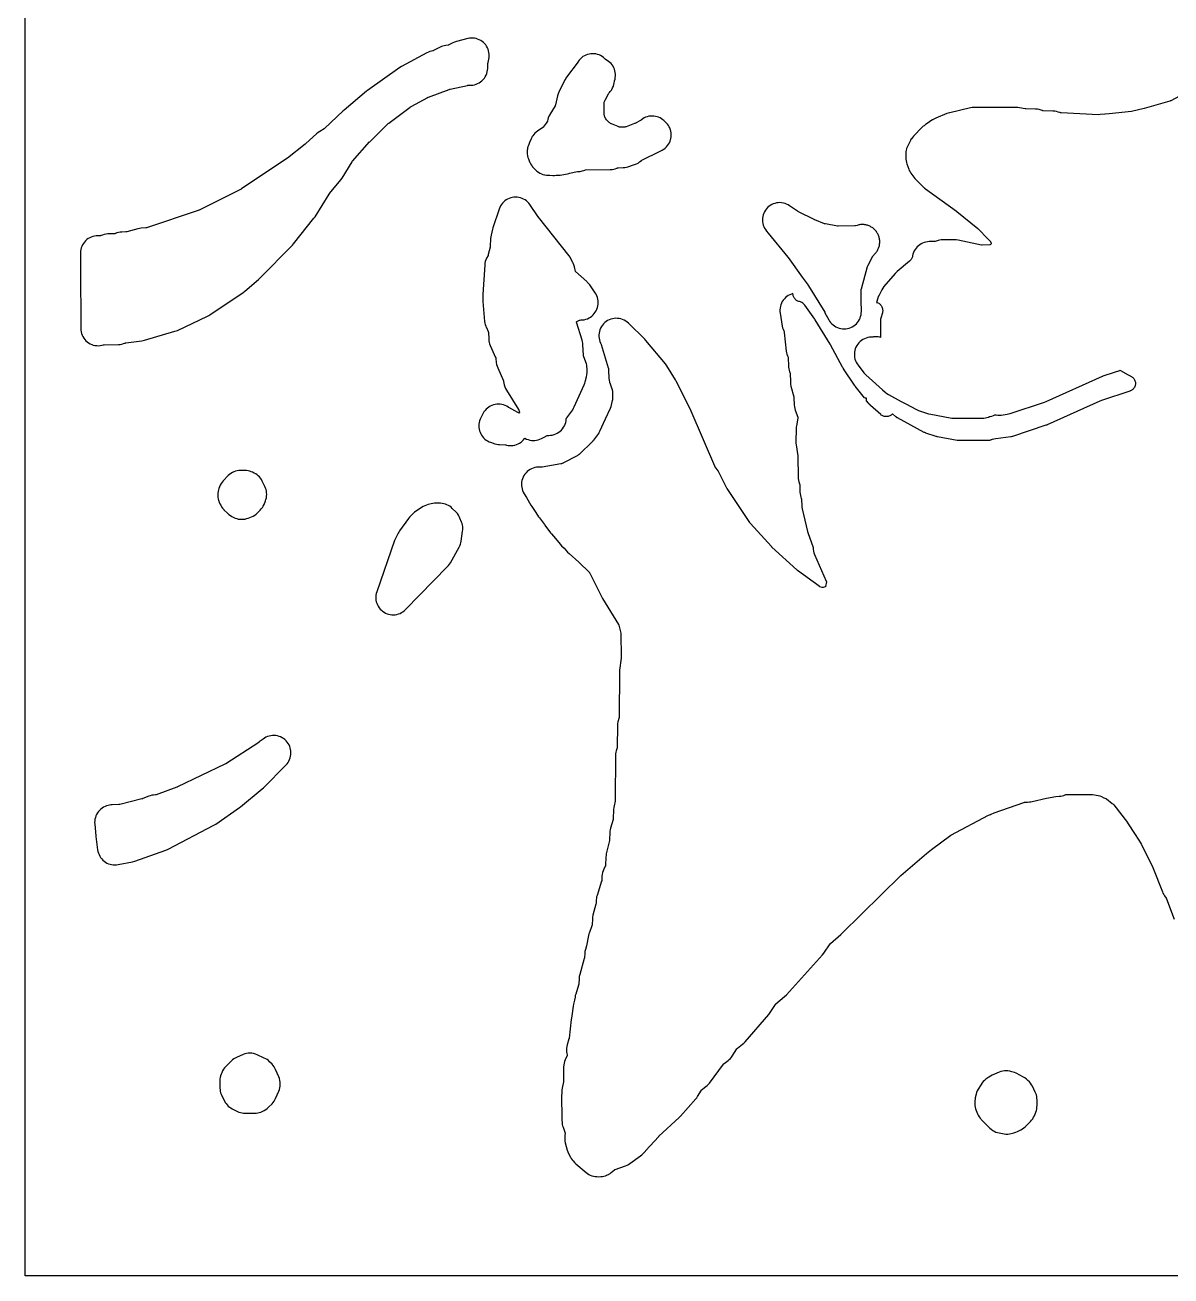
# Model space of a CAD drawing. Header units: millimetres. Extents: x 0 to 300, y 0 to 300.
# Drawn here: x 0 to 165.2, y 0 to 180.3 of the extents above; entities that cross this region are included whole.
import ezdxf

# ---------------------------------------------------------------- set-up
doc = ezdxf.new("R2010")
doc.units = ezdxf.units.MM
doc.layers.add('CUT', color=7, linetype='CONTINUOUS')

msp = doc.modelspace()

# ---------------------------------------------------------------- linework, layer by layer
at = {"layer": 'CUT'}
for points in [[(299.9386, 0), (0.0614, 0), (0.0029, 0.0029), (0, 0.0614), (0, 299.9386), (0.0029, 299.9971), (0.0614, 300), (299.9386, 300), (299.9971, 299.9971), (300, 299.9386), (300, 0.0614), (299.9971, 0.0029)], [(8.9232, 149.3321), (8.7415, 149.168), (8.5768, 148.9868), (8.4306, 148.7905), (8.3043, 148.5808), (8.1991, 148.3597), (8.1161, 148.1294), (8.056, 147.8921), (8.0193, 147.65), (8.0066, 147.4055), (8, 145.3768), (8, 145.3607), (8.0284, 136.5391), (8.0415, 136.2913), (8.0791, 136.0461), (8.1408, 135.8058), (8.2261, 135.5729), (8.334, 135.3495), (8.4635, 135.1379), (8.6133, 134.9402), (8.782, 134.7583), (8.9679, 134.594), (9.1692, 134.4489), (9.3838, 134.3245), (9.6097, 134.222), (9.8447, 134.1424), (10.0864, 134.0865), (10.3324, 134.0548), (10.5804, 134.0477), (10.8279, 134.0651), (11.0724, 134.107), (11.2798, 134.1642), (11.28, 134.1634), (11.3282, 134.1779), (11.3679, 134.1867), (11.4083, 134.1915), (11.4271, 134.1923), (13.4901, 134.227), (13.731, 134.2427), (13.9693, 134.2816), (14.2027, 134.3433), (14.4291, 134.4272), (14.4412, 134.4323), (14.4571, 134.4387), (14.4926, 134.4501), (14.5291, 134.4583), (14.5455, 134.4608), (16.8611, 134.7592), (17.055, 134.792), (17.2458, 134.8399), (21.618, 136.1237), (21.8006, 136.185), (21.9779, 136.2602), (26.3296, 138.3075), (26.4961, 138.3935), (26.6557, 138.4919), (31.4642, 141.7094), (31.7104, 141.8972), (33.6694, 143.5935), (33.8121, 143.7272), (38.5469, 148.5239), (38.7243, 148.724), (41.6499, 152.4025), (41.8151, 152.6366), (43.83, 155.8704), (43.8727, 155.9342), (43.9194, 155.9952), (45.5137, 157.9422), (45.7041, 158.2085), (47.155, 160.5482), (47.1579, 160.5527), (47.2062, 160.6181), (47.2181, 160.6323), (49.6782, 163.4158), (49.7057, 163.446), (49.7343, 163.4751), (52.2988, 166.0044), (52.3602, 166.0608), (52.4253, 166.1128), (55.5156, 168.4068), (55.5792, 168.4509), (55.6455, 168.4907), (58.0531, 169.8334), (58.0575, 169.8358), (58.1274, 169.868), (58.1437, 169.8744), (61.1594, 170.9724), (61.2356, 170.9973), (61.3133, 171.017), (63.8117, 171.5614), (63.8288, 171.5647), (63.9035, 171.5738), (63.9209, 171.5747), (64.2868, 171.5855), (64.5359, 171.6053), (64.7819, 171.6498), (65.0221, 171.7188), (65.2543, 171.8113), (65.4761, 171.9266), (65.6852, 172.0634), (65.8796, 172.2205), (66.0574, 172.3962), (66.2168, 172.5887), (66.3561, 172.7962), (66.474, 173.0166), (66.5694, 173.2477), (66.6411, 173.4871), (66.6886, 173.7325), (66.7114, 173.9814), (66.7422, 174.729), (66.7426, 174.7345), (66.7531, 174.8184), (66.7567, 174.8372), (66.8653, 175.3312), (66.9058, 175.5693), (66.923, 175.8102), (66.9169, 176.0516), (66.8876, 176.2914), (66.8353, 176.5272), (66.7604, 176.7568), (66.6638, 176.9781), (66.5462, 177.1891), (66.4088, 177.3878), (66.2529, 177.5722), (66.08, 177.7408), (65.8915, 177.8919), (65.6894, 178.0241), (65.4754, 178.1361), (65.2517, 178.2271), (65.0202, 178.2959), (64.7831, 178.3422), (64.5427, 178.3653), (64.3012, 178.3651), (64.0608, 178.3417), (63.8238, 178.2951), (62.2111, 177.8965), (61.925, 177.8073), (61.6517, 177.6845), (61.0894, 177.3902), (61.0844, 177.3877), (61.0388, 177.3686), (61.01, 177.3622), (60.9854, 177.3584), (60.6584, 177.316), (60.4433, 177.2785), (60.2324, 177.2224), (60.0271, 177.1482), (59.8291, 177.0562), (58.8838, 176.5663), (58.8789, 176.5639), (58.8309, 176.5438), (58.8051, 176.5358), (58.7817, 176.53), (58.5854, 176.487), (58.3638, 176.4277), (58.1486, 176.3483), (57.9415, 176.2495), (54.2908, 174.2974), (54.0222, 174.1311), (49.3792, 170.8338), (49.2173, 170.7086), (45.9895, 167.9933), (45.8744, 167.8902), (43.1911, 165.3338), (43.1873, 165.3303), (43.1491, 165.2993), (43.128, 165.285), (43.1083, 165.2733), (42.4895, 164.9249), (42.2435, 164.7667), (42.0176, 164.5809), (40.4853, 163.1623), (40.4484, 163.1295), (40.4101, 163.0982), (37.8385, 161.0856), (37.8028, 161.0588), (37.7662, 161.0333), (31.206, 156.6479), (31.1427, 156.6084), (31.0772, 156.573), (25.1247, 153.5929), (25.0476, 153.5577), (24.9683, 153.528), (17.4997, 151.0371), (17.4946, 151.0355), (17.4448, 151.0233), (17.4185, 151.0194), (17.3948, 151.0173), (16.7624, 150.9774), (16.5177, 150.9498), (16.277, 150.8983), (14.6717, 150.4712), (14.6518, 150.4664), (14.5643, 150.4531), (14.5438, 150.4517), (13.9528, 150.427), (13.717, 150.4059), (13.4842, 150.3625), (13.2566, 150.2974), (13.0361, 150.211), (13.027, 150.2069), (13.0104, 150.2), (12.9739, 150.1876), (12.9356, 150.1825), (12.9177, 150.1814), (11.9414, 150.1445), (11.678, 150.1205), (11.4185, 150.0689), (11.166, 149.9901), (10.9662, 149.9159), (10.9505, 149.9105), (10.9158, 149.901), (10.8804, 149.8979), (10.8636, 149.8975), (10.5062, 149.8975), (10.2617, 149.8854), (10.0196, 149.8496), (9.782, 149.7902), (9.5515, 149.7078), (9.3301, 149.6034), (9.12, 149.4777)], [(73.0455, 159.9885), (73.0462, 159.9873), (73.0504, 159.9815), (73.1397, 159.8572), (73.1594, 159.8348), (73.1918, 159.7913), (73.3558, 159.6104), (73.5747, 159.3915), (73.5867, 159.3791), (73.5924, 159.3738), (73.6242, 159.3419), (73.6999, 159.2734), (73.7667, 159.2109), (73.7798, 159.2009), (73.8058, 159.1773), (74.0026, 159.0313), (74.2128, 158.9053), (74.4343, 158.8004), (74.665, 158.7177), (74.9027, 158.6581), (74.9085, 158.6572), (74.9282, 158.6522), (75.1707, 158.6162), (75.4156, 158.604), (75.6442, 158.6039), (76.0769, 158.58), (76.3207, 158.5785), (76.5635, 158.6007), (76.5829, 158.6034), (76.7116, 158.6033), (76.7772, 158.6025), (76.7948, 158.6033), (76.8334, 158.6033), (77.018, 158.6129), (77.0514, 158.6143), (77.0544, 158.6147), (77.0947, 158.6168), (77.1199, 158.6208), (77.1377, 158.6217), (77.3946, 158.6619), (78.2126, 158.834), (78.4191, 158.8728), (78.4804, 158.8903), (79.6359, 159.1333), (79.7754, 159.1392), (80.0504, 159.166), (80.3208, 159.223), (80.5833, 159.3094), (80.7092, 159.3588), (80.711, 159.3595), (80.7796, 159.3739), (80.7975, 159.3772), (80.7996, 159.3774), (80.8034, 159.3776), (84.3427, 159.4256), (84.5981, 159.4421), (84.6567, 159.452), (84.8669, 159.484), (85.0882, 159.5386), (85.3037, 159.6132), (85.3676, 159.6387), (85.387, 159.6458), (85.4301, 159.6577), (85.4742, 159.6647), (85.4948, 159.6662), (86.2539, 159.702), (86.4817, 159.7232), (86.7067, 159.7652), (86.9268, 159.8275), (87.8764, 160.144), (88.1294, 160.244), (88.37, 160.3708), (88.5955, 160.523), (88.8326, 160.7026), (88.8471, 160.7131), (88.9126, 160.7535), (88.9284, 160.7618), (91.5862, 162.0746), (91.6506, 162.1064), (91.673, 162.1175), (91.8438, 162.2103), (92.0068, 162.316), (92.0968, 162.3795), (92.2894, 162.53), (92.4664, 162.6985), (92.6261, 162.8836), (92.767, 163.0833), (92.8876, 163.2958), (92.987, 163.5191), (93.064, 163.7511), (93.085, 163.8432), (93.0886, 163.8557), (93.0919, 163.874), (93.1181, 163.9894), (93.129, 164.0758), (93.134, 164.1032), (93.1369, 164.1385), (93.1486, 164.2319), (93.1508, 164.3099), (93.1543, 164.3539), (93.1533, 164.404), (93.1553, 164.4762), (93.1506, 164.5434), (93.1494, 164.6055), (93.1418, 164.6678), (93.1381, 164.72), (93.1289, 164.7741), (93.1191, 164.8553), (93.103, 164.9271), (93.0972, 164.961), (93.0866, 165.0001), (93.0639, 165.1007), (93.0377, 165.1794), (93.033, 165.1968), (93.0244, 165.2192), (92.9844, 165.3394), (92.9472, 165.422), (92.946, 165.4252), (92.9438, 165.4297), (92.8812, 165.5689), (92.7555, 165.7868), (92.6085, 165.991), (92.4418, 166.1794), (92.4052, 166.2167), (92.1816, 166.4191), (92.1423, 166.4505), (92.1155, 166.4747), (91.9633, 166.5962), (91.7689, 166.7368), (91.5618, 166.8581), (91.3442, 166.959), (91.1178, 167.0386), (90.8848, 167.0961), (90.6475, 167.131), (90.4078, 167.143), (90.1681, 167.1319), (89.9306, 167.098), (89.6974, 167.0414), (89.4708, 166.9627), (89.2527, 166.8627), (89.0452, 166.7422), (88.8502, 166.6023), (88.8042, 166.5659), (88.7121, 166.5008), (88.6959, 166.4905), (88.644, 166.4593), (88.0906, 166.1439), (88.0441, 166.1186), (88.0292, 166.111), (87.9332, 166.0666), (87.9177, 166.0602), (87.8684, 166.041), (86.643, 165.5956), (86.5858, 165.5763), (86.5675, 165.5707), (86.4561, 165.542), (86.348, 165.525), (86.2331, 165.5182), (86.214, 165.518), (86.1537, 165.5188), (85.949, 165.5265), (85.878, 165.5312), (85.8555, 165.5334), (85.7214, 165.5538), (85.5905, 165.5894), (85.5691, 165.5966), (85.5023, 165.621), (84.571, 165.9923), (84.5155, 166.016), (84.4981, 166.0239), (84.3959, 166.0766), (84.3038, 166.136), (84.2136, 166.2073), (84.1992, 166.2199), (84.1547, 166.2606), (83.964, 166.4439), (83.9152, 166.4935), (83.9002, 166.5096), (83.8153, 166.6117), (83.7423, 166.7225), (83.7313, 166.7415), (83.698, 166.8027), (83.6253, 166.9454), (83.5995, 166.9992), (83.5917, 167.0165), (83.55, 167.1224), (83.5201, 167.2265), (83.5002, 167.333), (83.4901, 167.4463), (83.4893, 167.4652), (83.4883, 167.5249), (83.4976, 168.9221), (83.4997, 168.986), (83.5009, 169.0062), (83.5141, 169.1274), (83.5384, 169.2408), (83.5742, 169.3511), (83.6235, 169.4626), (83.6326, 169.4806), (83.6628, 169.537), (84.1323, 170.3604), (84.1637, 170.4125), (84.1741, 170.4287), (84.241, 170.5234), (84.3521, 170.6519), (84.3567, 170.6572), (84.3564, 170.6574), (84.3952, 170.7068), (84.4442, 170.7638), (84.4772, 170.8113), (84.4982, 170.8381), (84.5273, 170.8834), (84.5907, 170.9745), (84.6205, 171.0285), (84.6261, 171.0372), (84.637, 171.0584), (84.7148, 171.1991), (84.8152, 171.4353), (84.8909, 171.6805), (84.9411, 171.9322), (84.9582, 172.1137), (84.9637, 172.1526), (84.9867, 172.2195), (85.0539, 172.4503), (85.0985, 172.6865), (85.1203, 172.9259), (85.119, 173.1663), (85.0947, 173.4054), (85.0475, 173.6411), (84.9778, 173.8712), (84.8864, 174.0935), (84.774, 174.306), (84.6418, 174.5067), (84.4909, 174.6938), (84.3227, 174.8656), (84.1388, 175.0204), (83.9409, 175.1568), (83.9399, 175.1575), (83.9392, 175.1579), (83.9369, 175.1593), (83.7028, 175.3046), (83.6829, 175.3179), (83.6055, 175.3799), (83.5919, 175.3931), (83.5614, 175.4224), (83.3786, 175.5821), (83.1812, 175.7233), (82.971, 175.8447), (82.75, 175.9451), (82.5204, 176.0237), (82.2841, 176.0796), (82.0436, 176.1123), (81.8011, 176.1216), (81.5588, 176.1073), (81.319, 176.0695), (81.084, 176.0087), (80.856, 175.9254), (80.6372, 175.8203), (80.4296, 175.6945), (80.2351, 175.5492), (80.0557, 175.3858), (79.893, 175.2056), (79.7485, 175.0106), (79.7211, 174.9697), (78.0841, 172.7586), (77.96, 172.5744), (77.8527, 172.3798), (77.8324, 172.3388), (76.9647, 170.5856), (76.8517, 170.3195), (76.7702, 170.0422), (76.4678, 168.7402), (76.4629, 168.7214), (76.4494, 168.682), (76.4318, 168.6442), (76.4223, 168.6273), (75.6608, 167.3507), (75.6459, 167.3256), (75.5326, 167.1131), (75.4404, 166.8908), (75.3699, 166.6606), (75.3183, 166.4577), (75.3169, 166.4523), (75.3008, 166.4058), (75.3003, 166.4049), (75.2993, 166.4033), (75.1062, 166.1161), (74.7078, 165.5345), (74.6971, 165.5197), (74.6776, 165.4965), (74.6619, 165.4837), (74.6467, 165.4731), (73.8837, 164.9692), (73.6885, 164.8263), (73.508, 164.6651), (73.344, 164.4872), (73.1979, 164.2943), (73.1777, 164.2616), (73.174, 164.2566), (73.1341, 164.1906), (73.0711, 164.0882), (73.0669, 164.0796), (73.0498, 164.0514), (72.9459, 163.8352), (72.722, 163.3061), (72.6081, 163.0413), (72.5225, 162.8117), (72.5164, 162.7887), (72.5134, 162.7805), (72.4935, 162.7024), (72.4597, 162.5748), (72.4573, 162.5604), (72.4513, 162.5368), (72.4257, 162.3656), (72.4204, 162.333), (72.4201, 162.3282), (72.4141, 162.288), (72.4086, 162.1728), (72.4012, 162.0702), (72.3981, 161.9453), (72.4053, 161.6841), (72.4398, 161.425), (72.5011, 161.1709), (72.565, 160.9558), (72.6558, 160.7016), (72.7735, 160.4586), (72.8222, 160.3808), (72.865, 160.288), (72.8736, 160.269), (72.9966, 160.0566)], [(65.9934, 141.4452), (65.9953, 141.0873), (66.0081, 140.9208), (66.0013, 140.8014), (66.007, 140.4386), (66.2641, 137.5319), (66.2939, 137.3097), (66.3434, 137.091), (66.4123, 136.8777), (66.5001, 136.6714), (66.5064, 136.6582), (66.7704, 136.1076), (66.778, 136.0907), (66.7916, 136.0533), (66.7975, 136.0139), (66.7989, 135.9955), (66.8514, 134.9774), (66.874, 134.7472), (66.9178, 134.5201), (66.9823, 134.2981), (67.0672, 134.0829), (67.8457, 132.3475), (67.8536, 132.3286), (67.8671, 132.2865), (67.876, 132.2432), (67.8785, 132.2228), (67.9342, 131.6242), (67.9744, 131.3538), (68.0439, 131.0894), (68.1419, 130.8342), (68.9632, 129.0005), (68.9701, 128.9839), (68.9825, 128.9473), (68.9913, 128.9097), (68.9941, 128.892), (69.0262, 128.655), (69.0765, 128.391), (69.1548, 128.134), (69.2602, 127.8869), (69.3916, 127.6525), (71.1508, 124.8747), (71.1536, 124.87), (71.1775, 124.8242), (71.1877, 124.7994), (71.1955, 124.7767), (71.2952, 124.4583), (71.3104, 124.3999), (71.2919, 124.375), (71.2566, 124.322), (71.1493, 124.3831), (71.0541, 124.4313), (69.7286, 125.1497), (69.7107, 125.1599), (69.6623, 125.1931), (69.4515, 125.3227), (69.2288, 125.4307), (68.9966, 125.5163), (68.757, 125.5784), (68.5125, 125.6166), (68.2654, 125.6304), (68.0181, 125.6197), (67.7731, 125.5846), (67.5328, 125.5255), (67.2995, 125.4429), (67.0755, 125.3376), (66.8631, 125.2107), (66.6642, 125.0634), (66.4808, 124.8971), (66.3148, 124.7136), (66.1678, 124.5145), (66.0411, 124.3019), (65.7055, 123.6692), (65.6028, 123.4507), (65.5217, 123.2233), (65.4629, 122.9892), (65.4269, 122.7505), (65.4141, 122.5094), (65.4246, 122.2682), (65.4584, 122.0292), (65.515, 121.7945), (65.5941, 121.5664), (65.6947, 121.3469), (65.8161, 121.1382), (65.957, 120.9422), (66.1162, 120.7607), (66.2921, 120.5954), (66.4831, 120.4478), (66.6875, 120.3193), (66.9034, 120.2112), (67.1286, 120.1243), (67.7499, 119.9188), (67.9665, 119.8577), (68.1878, 119.8164), (68.4119, 119.7952), (69.2824, 119.7522), (69.301, 119.7508), (69.339, 119.7454), (69.4326, 119.7228), (69.6707, 119.6773), (69.912, 119.6552), (70.1544, 119.6565), (70.3955, 119.6813), (70.6331, 119.7293), (70.8649, 119.8001), (71.0888, 119.893), (71.3026, 120.0072), (71.5044, 120.1415), (71.6922, 120.2947), (71.8643, 120.4654), (72.019, 120.652), (72.0624, 120.7161), (72.0669, 120.7133), (72.289, 120.6014), (72.5211, 120.5122), (72.7609, 120.4464), (73.0061, 120.4048), (73.2542, 120.3878), (73.5028, 120.3955), (73.7494, 120.4279), (73.9915, 120.4846), (74.2268, 120.565), (74.453, 120.6685), (74.4671, 120.6758), (74.8625, 120.8811), (75.2904, 121.1032), (75.3451, 121.1283), (75.4051, 121.1308), (75.5133, 121.13), (75.7665, 121.1409), (76.0173, 121.1775), (76.2631, 121.2392), (76.5015, 121.3256), (76.7298, 121.4356), (76.9458, 121.5682), (77.1473, 121.722), (77.3322, 121.8954), (77.4986, 122.0866), (77.6448, 122.2937), (77.7692, 122.5145), (77.8707, 122.7468), (77.9481, 122.9881), (78.0006, 123.2361), (78.0278, 123.4881), (78.0323, 123.5672), (78.0735, 123.6236), (78.1141, 123.6759), (78.8074, 124.6044), (78.953, 124.8223), (79.075, 125.0543), (79.1538, 125.2255), (80.616, 128.4001), (80.7068, 128.6254), (80.7753, 128.8584), (80.9491, 129.5775), (81.0017, 129.8702), (81.0192, 130.1671), (81.0187, 130.7829), (81.0086, 131.0052), (80.9788, 131.2257), (80.9295, 131.4426), (80.8611, 131.6544), (80.5159, 132.5802), (80.5091, 132.6001), (80.4983, 132.6422), (80.492, 132.6852), (80.4907, 132.7062), (80.4343, 134.185), (80.4168, 134.4002), (80.3808, 134.613), (80.3265, 134.8219), (79.5224, 137.4474), (79.5082, 137.5032), (79.5459, 137.5336), (79.6357, 137.5928), (79.7338, 137.6445), (79.8364, 137.6864), (79.9426, 137.7181), (80.0514, 137.7393), (80.1673, 137.7502), (80.1861, 137.7511), (80.2172, 137.7525), (80.2171, 137.7541), (80.2221, 137.7545), (80.367, 137.7612), (80.6113, 137.7968), (80.851, 137.8564), (81.0835, 137.9393), (81.3068, 138.0447), (81.5186, 138.1717), (81.7168, 138.3189), (81.8995, 138.485), (82.065, 138.6683), (82.2116, 138.867), (82.3378, 139.0792), (82.4425, 139.3028), (82.5247, 139.5356), (82.5834, 139.7755), (82.6183, 140.0199), (82.6288, 140.2666), (82.615, 140.5131), (82.5769, 140.7571), (82.5149, 140.9961), (82.4296, 141.2278), (82.3219, 141.45), (82.1928, 141.6605), (81.4161, 142.7969), (81.2904, 142.9652), (81.151, 143.1224), (81.049, 143.2196), (80.9899, 143.2773), (79.3708, 144.722), (79.3687, 144.7278), (79.3639, 144.7465), (79.2123, 145.3931), (79.1264, 145.6808), (79.0066, 145.956), (78.976, 146.0161), (78.6951, 146.5684), (78.5739, 146.7803), (78.4327, 146.9794), (74.0418, 152.5684), (74.0208, 152.596), (74.0005, 152.6241), (72.7787, 154.3808), (72.6321, 154.5713), (72.4679, 154.7468), (72.2876, 154.9058), (72.0929, 155.0467), (71.8855, 155.1682), (71.6674, 155.2693), (71.4406, 155.349), (71.2072, 155.4065), (70.9694, 155.4414), (70.7293, 155.4532), (70.4892, 155.4419), (70.2513, 155.4077), (70.0178, 155.3507), (69.7908, 155.2716), (69.5725, 155.171), (69.3649, 155.05), (69.1698, 154.9095), (68.9891, 154.751), (68.8245, 154.5758), (68.6774, 154.3857), (68.5493, 154.1823), (68.4414, 153.9675), (68.3545, 153.7434), (67.4489, 151.0251), (67.3907, 150.8224), (67.1878, 149.983), (67.142, 149.7431), (67.1199, 149.5), (67.0718, 148.3492), (67.0705, 148.3301), (67.0587, 148.2484), (67.0545, 148.2297), (66.7928, 147.184), (66.7872, 147.1638), (66.7555, 147.0788), (66.7465, 147.0598), (66.545, 146.6618), (66.5395, 146.6509), (66.4374, 146.4213), (66.3589, 146.1825), (66.3047, 145.9371), (66.2754, 145.6875)], [(120.5539, 142.1772), (120.5607, 142.2147), (120.565, 142.2319), (121.4583, 145.4542), (121.4642, 145.4734), (121.4944, 145.551), (121.5031, 145.5691), (122.1158, 146.7669), (122.1272, 146.7875), (122.1815, 146.8684), (122.1834, 146.8707), (122.1973, 146.8865), (122.6165, 147.3754), (122.693, 147.4742), (122.7667, 147.5691), (122.7675, 147.5704), (122.7685, 147.5717), (122.8349, 147.6777), (122.8988, 147.7794), (122.8995, 147.7808), (122.9003, 147.7821), (122.956, 147.8943), (123.0094, 148.0018), (123.01, 148.0032), (123.0106, 148.0045), (123.0549, 148.1219), (123.0975, 148.2341), (123.0978, 148.2354), (123.0983, 148.2368), (123.1308, 148.3581), (123.162, 148.4739), (123.1622, 148.4753), (123.1625, 148.4766), (123.1829, 148.6008), (123.2024, 148.719), (123.2025, 148.7203), (123.2027, 148.7216), (123.2106, 148.8474), (123.2183, 148.9669), (123.2182, 148.9681), (123.2183, 148.9694), (123.2137, 149.0956), (123.2095, 149.2152), (123.2093, 149.2163), (123.2093, 149.2175), (123.1922, 149.3428), (123.1761, 149.4613), (123.1758, 149.4624), (123.1757, 149.4634), (123.1462, 149.5868), (123.1184, 149.7029), (123.1181, 149.7039), (123.1179, 149.7049), (123.0761, 149.825), (123.0371, 149.9376), (123.0367, 149.9385), (123.0364, 149.9394), (122.9828, 150.0551), (122.9329, 150.1631), (122.9324, 150.1638), (122.9321, 150.1647), (122.8671, 150.2748), (122.8068, 150.3771), (122.8063, 150.3778), (122.8059, 150.3785), (122.73, 150.482), (122.6601, 150.5775), (122.6596, 150.5781), (122.6591, 150.5787), (122.5731, 150.6745), (122.4942, 150.7624), (122.4937, 150.7629), (122.4932, 150.7634), (122.3977, 150.8506), (122.3108, 150.93), (122.3103, 150.9303), (122.3099, 150.9308), (122.2056, 151.0085), (122.1117, 151.0785), (122.1112, 151.0787), (122.1108, 151.0791), (121.9986, 151.1465), (121.8989, 151.2065), (121.8984, 151.2067), (121.898, 151.2069), (121.7787, 151.2633), (121.6743, 151.3127), (121.6739, 151.3129), (121.6735, 151.3131), (121.548, 151.3578), (121.4404, 151.3962), (121.44, 151.3963), (121.4396, 151.3964), (121.3085, 151.4289), (121.1993, 151.456), (121.199, 151.456), (121.1987, 151.4561), (121.0625, 151.4758), (120.9535, 151.4916), (120.9532, 151.4916), (120.953, 151.4916), (120.8115, 151.4979), (120.7053, 151.5026), (120.7051, 151.5026), (120.7049, 151.5026), (120.5564, 151.4944), (120.4573, 151.489), (120.4572, 151.4889), (120.4571, 151.4889), (120.2936, 151.4635), (120.2119, 151.4508), (120.2118, 151.4508), (120.2117, 151.4507), (119.9714, 151.3884), (119.7414, 151.3164), (119.723, 151.3111), (119.6842, 151.303), (119.6449, 151.2986), (119.6258, 151.2979), (117.2438, 151.265), (117.225, 151.2652), (117.1474, 151.2715), (117.1288, 151.2743), (115.3839, 151.5837), (115.3648, 151.5876), (115.2871, 151.6094), (115.2687, 151.616), (113.8644, 152.1635), (113.8102, 152.1862), (113.7571, 152.2114), (111.5226, 153.3401), (111.4505, 153.3796), (111.3811, 153.4239), (110.2234, 154.2198), (110.0136, 154.3492), (109.7921, 154.4574), (109.561, 154.5432), (109.3226, 154.6058), (109.0792, 154.6447), (108.8332, 154.6594), (108.5869, 154.6498), (108.3427, 154.616), (108.1031, 154.5584), (107.8703, 154.4774), (107.6466, 154.3738), (107.4342, 154.2488), (107.2351, 154.1034), (107.0513, 153.9391), (106.8846, 153.7576), (106.7366, 153.5605), (106.6087, 153.3498), (106.5022, 153.1275), (106.418, 152.8958), (106.3572, 152.6569), (106.3201, 152.4132), (106.3072, 152.1671), (106.3186, 151.9209), (106.3542, 151.677), (106.4137, 151.4377), (106.4964, 151.2055), (106.6016, 150.9826), (106.7282, 150.7711), (106.875, 150.5732), (107.1251, 150.2685), (107.1296, 150.2628), (109.9556, 146.8211), (109.9796, 146.791), (110.0026, 146.76), (112.0553, 143.9115), (112.8866, 142.7577), (112.9118, 142.7215), (112.9356, 142.6843), (115.2868, 138.8697), (115.3055, 138.8382), (115.3233, 138.8061), (115.8669, 137.7932), (115.9936, 137.5826), (116.1403, 137.3855), (116.3057, 137.2037), (116.4882, 137.0391), (116.6859, 136.8932), (116.8971, 136.7673), (117.1195, 136.6629), (117.3511, 136.5807), (117.5897, 136.5218), (117.8329, 136.4865), (118.0784, 136.4752), (118.3239, 136.4882), (118.5668, 136.5251), (118.805, 136.5858), (119.0361, 136.6695), (119.2578, 136.7755), (119.468, 136.9028), (119.6647, 137.0501), (119.8461, 137.216), (120.0102, 137.3989), (120.1556, 137.5971), (120.2808, 137.8085), (120.3847, 138.0313), (120.4662, 138.2631), (120.5245, 138.5018), (120.5592, 138.7452), (120.5697, 138.9907), (120.5599, 140.5746), (120.5504, 142.1212), (120.5507, 142.1394)], [(29.6064, 109.56), (29.8367, 109.4282), (30.096, 109.2975), (30.307, 109.2031), (30.5258, 109.1286), (30.7505, 109.0747), (30.9793, 109.0417), (31.2102, 109.03), (31.244, 109.0299), (31.4822, 109.0402), (31.7184, 109.0732), (31.9503, 109.1285), (32.176, 109.2057), (32.6632, 109.3988), (32.8926, 109.5033), (33.1102, 109.6305), (33.314, 109.7788), (33.5017, 109.947), (33.8972, 110.3388), (34.0675, 110.5255), (34.2181, 110.7286), (34.3475, 110.9457), (34.4542, 111.1748), (34.6565, 111.6734), (34.7354, 111.8981), (34.7926, 112.1291), (34.8275, 112.3646), (34.8399, 112.6024), (34.8401, 112.6366), (34.8304, 112.8676), (34.7994, 113.0968), (34.7474, 113.3221), (34.6747, 113.5416), (34.5821, 113.7535), (34.1895, 114.5495), (34.076, 114.7547), (33.9438, 114.9484), (33.794, 115.1288), (33.628, 115.2944), (33.4472, 115.4437), (33.2532, 115.5754), (33.0477, 115.6884), (32.813, 115.8034), (32.6046, 115.8941), (32.3888, 115.9654), (32.1674, 116.0169), (31.9423, 116.048), (31.7152, 116.0586), (31.0843, 116.0592), (30.8377, 116.0473), (30.5935, 116.0111), (30.3541, 115.951), (30.1217, 115.8676), (29.8988, 115.7616), (29.6873, 115.6342), (29.4895, 115.4866), (29.3072, 115.3202), (28.5889, 114.5963), (28.4143, 114.4009), (28.2612, 114.1883), (28.1311, 113.9609), (28.0256, 113.7211), (27.9458, 113.4716), (27.8923, 113.2685), (27.8892, 113.2566), (27.8423, 113.0398), (27.8148, 112.8196), (27.807, 112.5979), (27.8086, 112.4164), (27.8212, 112.1868), (27.8549, 111.9593), (27.9094, 111.7358), (27.916, 111.7166), (27.9195, 111.7026), (27.9948, 111.4879), (28.0892, 111.281), (28.208, 111.0492), (28.3383, 110.8247), (28.4912, 110.6148), (28.665, 110.422), (28.6691, 110.4178), (29.194, 109.8929), (29.3913, 109.7155)], [(50.7144, 96.9301), (50.8061, 96.7071), (50.9189, 96.4941), (51.0517, 96.2928), (51.2032, 96.1053), (51.3721, 95.9333), (51.5568, 95.7784), (51.7555, 95.6419), (51.9664, 95.5252), (52.1877, 95.4294), (52.4171, 95.3553), (52.6525, 95.3037), (52.8919, 95.275), (53.1329, 95.2695), (53.3733, 95.2872), (53.6109, 95.328), (53.8435, 95.3915), (54.0688, 95.4771), (54.2849, 95.584), (54.4897, 95.7112), (54.6813, 95.8575), (54.8578, 96.0216), (60.9229, 102.2298), (61.0713, 102.3959), (61.2043, 102.5745), (61.3209, 102.7642), (62.5779, 105.0306), (62.6769, 105.2294), (62.7579, 105.4363), (62.8202, 105.6494), (62.8633, 105.8673), (63.082, 107.3053), (63.1052, 107.52), (63.1098, 107.736), (63.0958, 107.9515), (63.0932, 107.9747), (63.0587, 108.1979), (63.0042, 108.417), (62.9301, 108.6303), (62.7008, 109.2055), (62.5969, 109.4325), (62.4709, 109.648), (62.324, 109.8498), (62.1577, 110.036), (61.601, 110.6), (61.4253, 110.7616), (61.2351, 110.9058), (61.0319, 111.0312), (60.8178, 111.1367), (60.5945, 111.2212), (60.3642, 111.2841), (60.1289, 111.3247), (59.8909, 111.3427), (59.259, 111.3601), (59.0272, 111.3558), (58.7969, 111.33), (58.5699, 111.283), (58.1022, 111.1633), (57.8658, 111.0901), (57.6378, 110.9939), (57.4204, 110.8757), (56.5788, 110.3623), (56.3655, 110.2166), (56.1683, 110.0495), (55.5791, 109.4956), (55.4145, 109.3255), (55.2667, 109.1406), (53.9782, 107.3616), (53.8685, 107.1968), (53.7722, 107.0239), (53.3903, 106.2692), (53.2585, 105.958), (50.7071, 98.5863), (50.6393, 98.355), (50.5941, 98.1182), (50.572, 97.8781), (50.5731, 97.6371), (50.5973, 97.3972), (50.6446, 97.1608)], [(10.5913, 66.9141), (10.4501, 66.7196), (10.3283, 66.5124), (10.2269, 66.2945), (10.1469, 66.0678), (10.0891, 65.8345), (10.0539, 65.5968), (10.0417, 65.3567), (10.0526, 65.1166), (10.2135, 63.4028), (10.2237, 63.3118), (10.4735, 61.4043), (10.5163, 61.167), (10.5818, 60.935), (10.6692, 60.7104), (10.778, 60.4952), (10.9069, 60.2915), (11.0549, 60.1011), (11.2205, 59.9259), (11.4022, 59.7675), (11.5984, 59.6273), (11.8071, 59.5067), (12.0265, 59.4067), (12.2544, 59.3283), (12.4889, 59.2723), (12.7277, 59.239), (12.9686, 59.229), (13.2093, 59.2422), (13.4476, 59.2785), (15.5137, 59.6961), (15.8511, 59.7893), (20.2989, 61.3604), (20.6215, 61.5006), (27.2201, 64.9391), (27.4945, 65.1053), (30.9116, 67.4872), (31.0795, 67.6152), (34.1867, 70.1966), (34.3598, 70.3548), (37.6112, 73.6171), (37.7738, 73.7968), (37.9182, 73.9915), (38.043, 74.1992), (38.1472, 74.418), (38.2297, 74.6459), (38.2897, 74.8807), (38.3267, 75.1202), (38.3404, 75.3622), (38.3306, 75.6043), (38.2973, 75.8444), (38.241, 76.0801), (38.1621, 76.3093), (38.0614, 76.5297), (37.9398, 76.7394), (37.7985, 76.9363), (37.6388, 77.1186), (37.4622, 77.2845), (37.2703, 77.4326), (37.0651, 77.5614), (36.8483, 77.6698), (36.622, 77.7566), (36.3884, 77.8211), (36.1496, 77.8627), (35.908, 77.881), (35.6657, 77.8758), (35.425, 77.8471), (35.1883, 77.7953), (34.9576, 77.7208), (34.7353, 77.6243), (34.5234, 77.5068), (34.3238, 77.3693), (33.7669, 76.9443), (33.7303, 76.9175), (33.6927, 76.892), (28.9496, 73.8135), (28.884, 73.7739), (28.8161, 73.7386), (22.0069, 70.4735), (21.9533, 70.4494), (21.8985, 70.428), (18.9094, 69.3419), (18.9044, 69.3402), (18.856, 69.3269), (18.8305, 69.3223), (18.8074, 69.3195), (18.5096, 69.291), (18.2791, 69.258), (18.0527, 69.2037), (17.8323, 69.1286), (16.9959, 68.7994), (16.9226, 68.7733), (16.8478, 68.752), (13.652, 67.9548), (13.6344, 67.9508), (13.5577, 67.9393), (13.5397, 67.9379), (12.5882, 67.8872), (12.3787, 67.8671), (12.1717, 67.8295), (11.992, 67.789), (11.7603, 67.725), (11.5359, 67.6389), (11.3207, 67.5318), (11.1169, 67.4044), (10.9262, 67.2581), (10.7504, 67.0942)], [(28.1142, 26.8428), (28.1472, 26.6172), (28.2006, 26.3956), (28.2739, 26.1798), (28.3666, 25.9716), (28.7423, 25.2215), (28.8553, 25.0199), (28.9864, 24.8295), (29.1346, 24.6521), (29.2984, 24.4891), (29.4767, 24.3419), (29.6677, 24.2118), (29.87, 24.1), (30.6388, 23.72), (30.8477, 23.6284), (31.064, 23.5563), (31.286, 23.5041), (31.5118, 23.4724), (31.7396, 23.4613), (33.0855, 23.4577), (33.3163, 23.4677), (33.5453, 23.4991), (33.7703, 23.5514), (33.9896, 23.6243), (34.2012, 23.7171), (34.4588, 23.8446), (34.6984, 23.9801), (34.9216, 24.1411), (35.1258, 24.3256), (35.61, 24.8143), (35.7674, 24.9889), (35.9077, 25.1775), (36.0297, 25.3784), (36.1323, 25.5899), (36.577, 26.6287), (36.6637, 26.8631), (36.7267, 27.1051), (36.7651, 27.3521), (36.7787, 27.6017), (36.7791, 27.6846), (36.7673, 27.9384), (36.7298, 28.1897), (36.6669, 28.4359), (36.5795, 28.6744), (36.1274, 29.7369), (36.0276, 29.9444), (35.9091, 30.1418), (35.773, 30.3274), (35.6203, 30.4998), (35.2603, 30.8705), (35.0889, 31.0311), (34.9032, 31.1749), (34.7048, 31.3007), (34.4955, 31.4073), (33.4529, 31.8779), (33.2119, 31.972), (32.9625, 32.0407), (32.7073, 32.0832), (32.4492, 32.0992), (32.1907, 32.0884), (31.9348, 32.0509), (31.684, 31.9872), (31.4413, 31.8979), (30.5114, 31.5002), (30.2991, 31.3973), (30.0975, 31.2749), (29.9083, 31.134), (29.7332, 30.9759), (28.9581, 30.2065), (28.7735, 30.0018), (28.6125, 29.7781), (28.4772, 29.5381), (28.3507, 29.2816), (28.2574, 29.0679), (28.1844, 28.8463), (28.1324, 28.619), (28.1018, 28.3878), (28.0928, 28.1547), (28.1019, 27.0704)], [(137.5512, 22.9398), (137.6963, 22.7435), (137.8012, 22.6273), (137.8613, 22.5606), (139.1101, 21.3056), (139.2999, 21.1335), (139.5064, 20.9817), (139.7273, 20.8518), (139.9603, 20.7452), (140.2031, 20.663), (140.4529, 20.6061), (140.4541, 20.6059), (141.1401, 20.4863), (141.3991, 20.455), (141.66, 20.4508), (141.9198, 20.4739), (142.1759, 20.5238), (142.5684, 20.622), (142.8389, 20.7062), (143.0982, 20.8204), (143.5663, 21.0593), (143.789, 21.1878), (143.9974, 21.3384), (144.1892, 21.5097), (144.9482, 22.2614), (145.1189, 22.4484), (145.2698, 22.6517), (145.3993, 22.8693), (145.5061, 23.0988), (145.7135, 23.6104), (145.7929, 23.837), (145.8502, 24.0701), (145.8848, 24.3077), (145.8965, 24.5475), (145.8972, 25.4038), (145.8869, 25.6325), (145.8557, 25.8593), (145.8039, 26.0823), (145.732, 26.2996), (145.6404, 26.5094), (145.2379, 27.3275), (145.1098, 27.5567), (144.9582, 27.7713), (144.7851, 27.9687), (144.5686, 28.1908), (144.3706, 28.3733), (144.154, 28.5333), (143.9215, 28.6692), (142.8645, 29.2127), (142.6685, 29.303), (142.4654, 29.3761), (142.2569, 29.4314), (141.9596, 29.4966), (141.7071, 29.5386), (141.4517, 29.5545), (141.196, 29.5442), (140.9426, 29.5078), (140.6943, 29.4458), (140.4536, 29.3586), (139.4321, 28.9284), (139.1842, 28.8074), (138.9511, 28.66), (138.5154, 28.3493), (138.3135, 28.189), (138.1292, 28.0088), (137.9644, 27.8105), (137.8209, 27.5963), (137.4045, 26.8997), (137.286, 26.6765), (137.1906, 26.4426), (137.1193, 26.2001), (136.9944, 25.6793), (136.9916, 25.6675), (136.9514, 25.4624), (136.9284, 25.2546), (136.9229, 25.0457), (136.9269, 24.7878), (136.9415, 24.554), (136.978, 24.3226), (137.0359, 24.0956), (137.0408, 24.0819), (137.0448, 24.0664), (137.1227, 23.8506), (137.3216, 23.3701), (137.4258, 23.1494)]]:
    msp.add_lwpolyline(points, close=True, dxfattribs=at)
msp.add_lwpolyline([(169.0214, 171.3985), (165.1943, 169.3504), (165.177, 169.3417), (165.1325, 169.3235), (165.109, 169.3147), (165.0509, 169.2952), (161.3416, 168.2073), (159.4897, 167.8141), (156.2774, 167.449), (155.7068, 167.4052), (155.6749, 167.4028), (154.9824, 167.3497), (154.7769, 167.3339), (149.3843, 167.6127), (149.2769, 167.6194), (149.2461, 167.624), (149.2083, 167.6334), (149.1911, 167.639), (148.9625, 167.72), (148.7097, 167.7947), (148.4504, 167.8424), (148.1875, 167.8626), (148.1612, 167.8632), (146.7799, 167.896), (146.759, 167.897), (146.7143, 167.9031), (146.6706, 167.9142), (146.6508, 167.921), (146.4906, 167.9811), (146.2236, 168.0646), (145.949, 168.1178), (145.6701, 168.1399), (144.2834, 168.1722), (144.2781, 168.1724), (144.197, 168.1808), (144.1787, 168.1839), (143.3526, 168.3448), (143.1097, 168.3798), (143.1062, 168.3799), (143.1052, 168.3801), (142.8604, 168.391), (141.4184, 168.3849), (136.8452, 168.3661), (136.5714, 168.3499), (136.5685, 168.3494), (136.5625, 168.349), (136.2919, 168.3029), (133.309, 167.6235), (133.3074, 167.6231), (133.2888, 167.6189), (133.0749, 167.5601), (132.867, 167.4826), (131.289, 166.8134), (131.0986, 166.723), (130.9165, 166.6169), (130.8942, 166.6025), (130.8327, 166.5752), (130.5981, 166.4559), (130.3773, 166.3125), (129.9003, 165.9658), (129.8724, 165.9479), (129.6492, 165.787), (129.6085, 165.7501), (129.4986, 165.663), (129.3465, 165.5202), (128.0908, 164.2387), (127.9198, 164.0451), (127.7725, 163.8389), (127.769, 163.834), (127.6396, 163.6081), (127.2611, 162.8597), (127.1701, 162.658), (127.0973, 162.4491), (127.094, 162.436), (127.0871, 162.416), (127.0336, 162.1998), (126.9997, 161.9797), (126.9854, 161.7574), (126.9737, 161.1544), (126.9799, 160.9227), (127.0076, 160.6925), (127.0564, 160.4659), (127.1261, 160.2448), (127.1288, 160.2375), (127.3967, 159.507), (127.4827, 159.3014), (127.5867, 159.1042), (127.7078, 158.9171), (128.1279, 158.3275), (128.2586, 158.1598), (128.403, 158.0037), (128.6538, 157.7548), (128.699, 157.7061), (128.9963, 157.415), (129.4889, 156.9262), (129.6321, 156.7948), (129.6597, 156.7731), (129.6903, 156.7453), (129.8378, 156.6302), (134.2837, 153.4222), (134.3024, 153.4083), (134.3111, 153.4018), (134.3383, 153.3803), (137.338, 150.9345), (137.3385, 150.9341), (137.3472, 150.9257), (138.8349, 149.4096), (139.1469, 149.0895), (139.1505, 149.0857), (139.1724, 149.0575), (139.1962, 149.0188), (139.2057, 149), (139.2152, 148.9796), (139.279, 148.828), (139.2856, 148.8112), (139.2948, 148.7812), (139.2944, 148.7796), (139.2938, 148.7771), (139.2931, 148.7746), (139.2907, 148.7654), (139.2757, 148.7428), (139.2647, 148.7285), (139.1697, 148.6119), (139.1585, 148.5988), (139.1328, 148.5726), (139.0964, 148.5674), (139.0792, 148.5661), (137.9877, 148.5114), (137.9823, 148.5112), (137.9307, 148.5129), (137.9042, 148.5162), (137.8807, 148.5206), (134.5103, 149.2393), (134.251, 149.2805), (133.9889, 149.2943), (132.3104, 149.2943), (132.0779, 149.2835), (131.8474, 149.2511), (131.621, 149.1974), (131.2147, 149.0808), (131.2097, 149.0795), (131.1614, 149.0697), (131.1361, 149.0668), (131.1133, 149.0655), (130.329, 149.0412), (130.0887, 149.0221), (129.8514, 148.98), (129.6192, 148.9152), (129.3944, 148.8283), (129.1789, 148.7202), (128.9749, 148.5919), (128.7842, 148.4445), (128.6086, 148.2794), (128.4496, 148.0982), (128.3089, 147.9025), (128.1877, 147.6942), (128.0871, 147.4752), (128.008, 147.2475), (127.9513, 147.0132), (127.9227, 146.8644), (127.8911, 146.7576), (127.8492, 146.6544), (127.7973, 146.5557), (127.736, 146.4627), (127.6658, 146.3761), (127.5836, 146.2928), (127.5693, 146.2796), (127.523, 146.2392), (125.7267, 144.7462), (125.5716, 144.606), (125.4288, 144.4533), (123.8285, 142.5918), (123.649, 142.356), (123.4986, 142.1006), (123.1118, 141.3445), (123.0082, 141.1138), (122.9284, 140.8738), (122.7642, 140.2816), (122.8481, 140.2563), (122.9587, 140.2104), (123.0642, 140.1537), (123.1635, 140.0867), (123.2556, 140.0102), (123.3397, 139.9249), (123.4148, 139.8316), (123.4803, 139.7313), (123.5355, 139.625), (123.5797, 139.5137), (123.6127, 139.3986), (123.634, 139.2807), (123.6435, 139.1613), (123.641, 139.0416), (123.6265, 138.9227), (123.6004, 138.8058), (123.3774, 138.0016), (123.3446, 137.8579), (123.3289, 137.7392), (123.323, 137.592), (123.3369, 135.3448), (123.3358, 135.285), (123.3332, 135.2265), (123.2278, 135.2574), (122.9972, 135.302), (122.7634, 135.3247), (122.5285, 135.3254), (122.2945, 135.3041), (122.2032, 135.287), (122.137, 135.2782), (122.0482, 135.2753), (121.9756, 135.2765), (121.7264, 135.2557), (121.4805, 135.2102), (121.2405, 135.1403), (121.0086, 135.0468), (120.7872, 134.9305), (120.5785, 134.7928), (120.3846, 134.6349), (120.2075, 134.4584), (120.0489, 134.2651), (119.9104, 134.0569), (119.7933, 133.836), (119.699, 133.6044), (119.6282, 133.3646), (119.5818, 133.1189), (119.5601, 132.8698), (119.5634, 132.6198), (119.5917, 132.3713), (119.6446, 132.127), (119.7217, 131.8891), (119.8222, 131.6601), (119.945, 131.4424), (120.089, 131.2379), (120.9331, 130.1584), (121.0747, 129.9927), (121.2302, 129.84), (123.6356, 127.6754), (124.0114, 127.3372), (124.2462, 127.1501), (124.5017, 126.9926), (126.3148, 126.0197), (127.0519, 125.6242), (128.4163, 124.892), (128.6111, 124.7981), (128.8133, 124.7214), (130.2388, 124.2499), (130.5722, 124.1646), (133.3921, 123.6465), (133.6195, 123.6154), (133.8488, 123.6053), (138.0215, 123.6136), (138.2395, 123.6235), (138.4558, 123.6525), (138.6687, 123.7001), (138.8767, 123.7662), (139.0298, 123.8223), (139.0508, 123.8293), (139.159, 123.8558), (139.3648, 123.8985), (139.5977, 123.9712), (139.8223, 124.0662), (139.8745, 124.0945), (139.982, 124.0707), (140.2277, 124.0412), (140.4752, 124.0362), (140.7219, 124.0556), (141.5638, 124.1641), (141.801, 124.2064), (142.0331, 124.2713), (146.9843, 125.9179), (146.99, 125.9198), (147.2256, 126.0116), (155.3077, 129.6426), (155.3643, 129.6663), (155.4221, 129.6872), (157.0428, 130.2276), (157.8076, 130.4826), (157.8631, 130.4982), (157.9143, 130.4717), (159.026, 129.8279), (159.3045, 129.689), (159.4035, 129.6471), (159.4171, 129.6409), (159.5204, 129.5875), (159.6133, 129.5273), (159.6999, 129.4584), (159.7794, 129.3814), (159.851, 129.2969), (159.914, 129.2059), (159.9678, 129.1092), (160.012, 129.0078), (160.0461, 128.9024), (160.0697, 128.7943), (160.0827, 128.6844), (160.0849, 128.5737), (160.0763, 128.4634), (160.057, 128.3544), (160.0272, 128.2478), (159.9871, 128.1446), (159.9372, 128.0458), (159.8779, 127.9524), (159.8097, 127.8652), (159.7334, 127.785), (159.6496, 127.7127), (159.5592, 127.6488), (159.463, 127.5941), (159.3568, 127.5468), (159.3388, 127.5398), (159.2814, 127.5191), (155.1969, 126.1572), (154.9631, 126.066), (147.3456, 122.6437), (147.2873, 122.6193), (147.2392, 122.6005), (147.1797, 122.5791), (142.3736, 120.9808), (142.316, 120.9632), (142.2976, 120.958), (142.1802, 120.9312), (142.1614, 120.9278), (142.1019, 120.9187), (139.9533, 120.6418), (139.6794, 120.5908), (139.4128, 120.5097), (139.2917, 120.4653), (139.2401, 120.4477), (139.2236, 120.4424), (139.1232, 120.4153), (139.0257, 120.3979), (138.922, 120.3886), (138.9048, 120.3878), (138.8502, 120.3865), (134.6256, 120.3782), (134.5682, 120.3794), (134.55, 120.3802), (134.4358, 120.3905), (134.4178, 120.3929), (134.3611, 120.402), (131.5672, 120.9153), (131.4831, 120.9338), (131.4151, 120.9512), (131.3325, 120.9754), (129.8676, 121.4599), (129.8166, 121.478), (129.8006, 121.4841), (129.7013, 121.5268), (129.6859, 121.5342), (129.6377, 121.5587), (125.7638, 123.6375), (125.6987, 123.6749), (125.6785, 123.6874), (125.5558, 123.7736), (125.5373, 123.7884), (125.48, 123.8369), (125.0516, 124.2224), (125.0327, 124.2003), (124.9491, 124.12), (124.8581, 124.0481), (124.7606, 123.9853), (124.6576, 123.9322), (124.5498, 123.8893), (124.4385, 123.857), (124.3245, 123.8357), (124.209, 123.8254), (124.0931, 123.8263), (123.9778, 123.8384), (123.8642, 123.8615), (123.7533, 123.8956), (123.6463, 123.9401), (123.544, 123.9948), (123.4475, 124.0591), (123.3577, 124.1324), (121.9022, 125.4423), (121.8829, 125.46), (121.8432, 125.4973), (121.8243, 125.5154), (121.812, 125.5275), (121.7755, 125.565), (121.7012, 125.6446), (121.6663, 125.6836), (121.6551, 125.6968), (121.6383, 125.7168), (121.6038, 125.759), (121.5875, 125.7795), (121.3245, 126.1158), (121.3229, 126.1201), (121.3165, 126.1602), (121.3149, 126.1791), (121.2968, 126.4943), (121.2748, 126.4933), (121.1591, 126.499), (121.0445, 126.5159), (121.0038, 126.5259), (119.8528, 127.998), (119.8345, 128.0214), (119.7199, 128.1679), (119.7065, 128.1853), (119.679, 128.2218), (119.666, 128.2395), (119.6441, 128.2697), (119.6314, 128.2876), (119.6052, 128.3251), (119.5929, 128.3432), (117.9975, 130.7235), (117.9814, 130.7481), (117.9486, 130.7998), (117.9331, 130.8248), (117.9073, 130.8677), (117.8925, 130.8931), (117.8622, 130.9463), (117.848, 130.972), (116.1428, 134.1499), (116.0861, 134.2484), (113.9275, 137.7506), (113.8516, 137.8645), (112.4011, 139.8774), (112.302, 140.0014), (112.2119, 140.0937), (112.1132, 140.1765), (112.0067, 140.2492), (111.8936, 140.3109), (111.7749, 140.3611), (111.6445, 140.4016), (111.5433, 140.4276), (111.4309, 140.4687), (111.3233, 140.5209), (111.2213, 140.5835), (111.1261, 140.6559), (111.0386, 140.7375), (110.9596, 140.8273), (110.89, 140.9246), (110.8304, 141.0284), (110.7814, 141.1375), (110.7436, 141.251), (110.7172, 141.3677), (110.7026, 141.4864), (110.7009, 141.5604), (110.4845, 141.4946), (110.2554, 141.3993), (110.0368, 141.2818), (109.831, 141.1431), (109.64, 140.9848), (109.4655, 140.8082), (109.3095, 140.6153), (109.1733, 140.4078), (109.0584, 140.1879), (108.9659, 139.9576), (108.8966, 139.7193), (108.8513, 139.4754), (108.8304, 139.2281), (108.8342, 138.98), (108.8625, 138.7334), (109.1754, 136.8426), (109.2221, 136.6223), (109.2885, 136.4071), (109.3739, 136.1988), (109.4268, 136.085), (109.4349, 136.0661), (109.4489, 136.0243), (109.4584, 135.9812), (109.4611, 135.9609), (109.7485, 133.2684), (109.7837, 133.0401), (109.8397, 132.8159), (109.9162, 132.5979), (109.997, 132.3977), (110.0029, 132.3821), (110.0134, 132.3477), (110.0175, 132.3124), (110.0183, 132.2956), (110.0505, 131.1547), (110.0664, 130.9355), (110.1015, 130.7185), (110.1554, 130.5054), (110.2279, 130.2979), (110.2743, 130.1817), (110.2763, 130.1765), (110.2907, 130.1294), (110.2941, 130.1002), (110.2954, 130.0754), (110.3319, 128.7826), (110.3564, 128.4971), (110.4134, 128.2162), (110.8228, 126.6626), (110.8274, 126.6429), (110.8405, 126.5563), (110.8419, 126.536), (110.8832, 125.5467), (110.8848, 125.509), (110.9079, 125.2588), (110.956, 125.0121), (111.0286, 124.7716), (111.4008, 123.7307), (111.4016, 123.7282), (111.4135, 123.6291), (111.4108, 123.611), (111.2108, 122.4962), (111.1833, 122.2976), (111.1719, 122.0975), (111.1386, 120.1553), (111.1433, 119.9534), (111.1643, 119.7526), (111.3925, 118.1835), (111.4013, 118.1048), (111.4049, 118.0258), (111.4379, 115.181), (111.4533, 114.9316), (111.4935, 114.685), (111.5581, 114.4436), (111.6613, 114.1231), (111.6664, 114.1061), (111.6746, 114.0688), (111.6793, 114.0309), (111.6802, 114.0132), (111.7109, 112.9237), (111.7296, 112.6813), (111.7717, 112.442), (111.8368, 112.2078), (111.9139, 112.0083), (111.9132, 112.008), (111.931, 111.9652), (111.943, 111.9297), (111.9481, 111.8927), (111.9493, 111.8753), (111.9903, 110.984), (112.0107, 110.7602), (112.0511, 110.5391), (112.797, 107.2922), (112.8884, 106.9856), (113.5793, 105.1153), (113.581, 105.1104), (113.5944, 105.063), (113.5991, 105.038), (113.6021, 105.0153), (113.634, 104.7143), (113.6738, 104.4622), (113.7392, 104.2154), (113.8293, 103.9766), (115.5076, 100.1365), (115.5143, 100.1202), (115.526, 100.0845), (115.5238, 100.0469), (115.5216, 100.0295), (115.4199, 99.3706), (115.4166, 99.3522), (115.4066, 99.3138), (115.37, 99.2986), (115.3523, 99.2927), (115.041, 99.1988), (115.0224, 99.1937), (114.9819, 99.1859), (114.9417, 99.1952), (114.9233, 99.2009), (114.5738, 99.3201), (114.5559, 99.3267), (114.5186, 99.3439), (114.4833, 99.3647), (114.4676, 99.3756), (111.3656, 101.6538), (111.3152, 101.6929), (111.267, 101.7346), (107.6842, 105.0091), (107.6424, 105.0492), (107.6025, 105.0914), (104.6002, 108.4259), (104.546, 108.4906), (104.4965, 108.559), (101.1997, 113.4693), (101.1577, 113.5365), (101.1203, 113.6064), (100.0318, 115.8132), (99.915, 116.0238), (99.7785, 116.2222), (99.4848, 116.6078), (99.4818, 116.6119), (99.4553, 116.6531), (99.4435, 116.6754), (99.434, 116.6962), (96.0517, 124.6049), (95.9884, 124.7414), (93.8859, 128.939), (93.7678, 129.149), (92.512, 131.1485), (92.3147, 131.4204), (89.5014, 134.7929), (89.3308, 134.9777), (86.9822, 137.2775), (86.7958, 137.4427), (86.5939, 137.5885), (86.3784, 137.7135), (86.1516, 137.8164), (85.9157, 137.8963), (85.673, 137.9523), (85.426, 137.9838), (85.177, 137.9907), (84.9286, 137.9727), (84.6832, 137.9301), (84.4432, 137.8632), (84.2111, 137.7729), (83.9892, 137.6599), (83.7796, 137.5253), (83.5844, 137.3706), (83.4056, 137.1972), (83.2449, 137.0069), (83.104, 136.8016), (82.9841, 136.5832), (82.8867, 136.354), (82.8125, 136.1163), (82.7623, 135.8723), (82.7366, 135.6246), (82.7358, 135.3755), (82.7597, 135.1276), (82.8081, 134.8833), (82.8807, 134.645), (82.9766, 134.4151), (82.992, 134.3828), (82.9989, 134.3675), (83.0382, 134.2696), (83.0437, 134.2538), (83.0603, 134.2037), (84.0815, 130.8692), (84.0962, 130.8173), (84.1005, 130.8007), (84.122, 130.7001), (84.1348, 130.598), (84.1362, 130.5809), (84.1394, 130.5271), (84.1849, 129.3339), (84.2091, 129.0695), (84.2612, 128.8091), (84.3406, 128.5557), (84.6162, 127.8167), (84.6344, 127.7641), (84.6399, 127.7473), (84.6679, 127.645), (84.6859, 127.5457), (84.6954, 127.44), (84.6962, 127.4224), (84.6975, 127.3668), (84.6982, 126.4802), (84.6961, 126.4059), (84.6947, 126.3824), (84.6772, 126.2349), (84.673, 126.2117), (84.6577, 126.1389), (84.4462, 125.2642), (84.4305, 125.2055), (84.425, 125.187), (84.3852, 125.0724), (84.378, 125.0546), (84.354, 124.9988), (83.6419, 123.4529), (82.8172, 121.6622), (82.7882, 121.6034), (82.7785, 121.585), (82.7116, 121.4725), (82.7001, 121.4552), (82.6623, 121.4017), (81.9355, 120.4284), (81.9067, 120.3913), (81.8973, 120.3797), (81.8357, 120.3089), (81.8255, 120.298), (81.7927, 120.2644), (79.9135, 118.4089), (79.868, 118.3661), (79.8532, 118.3529), (79.7604, 118.278), (79.6606, 118.2128), (79.6435, 118.2028), (79.5887, 118.1726), (77.6317, 117.1567), (77.5741, 117.1286), (77.5556, 117.1202), (77.442, 117.0753), (77.3244, 117.0423), (77.3046, 117.0378), (77.2417, 117.0253), (74.5357, 116.5577), (74.4743, 116.5487), (74.4548, 116.5463), (74.3368, 116.5378), (74.1755, 116.5422), (74.1565, 116.5427), (74.1565, 116.5418), (74.1298, 116.5413), (74.0105, 116.5445), (73.7604, 116.5261), (73.5134, 116.4828), (73.272, 116.4149), (73.0386, 116.3232), (72.8156, 116.2085), (72.6052, 116.0721), (72.4095, 115.9153), (72.2305, 115.7397), (72.07, 115.547), (71.9295, 115.3393), (71.8107, 115.1185), (71.7145, 114.8869), (71.642, 114.6468), (71.594, 114.4007), (71.5708, 114.151), (71.5728, 113.9002), (71.5998, 113.6509), (71.6517, 113.4056), (71.728, 113.1667), (71.8278, 112.9366), (71.9501, 112.7177), (72.2939, 112.169), (72.9102, 111.0772), (73.0434, 110.8666), (73.6484, 110.0075), (74.0265, 109.4041), (74.1511, 109.2233), (74.8694, 108.2738), (74.9267, 108.1925), (75.0293, 108.0568), (75.0919, 107.9797), (75.7679, 107.0861), (75.8896, 106.9374), (76.4663, 106.2858), (77.1459, 105.4482), (77.3524, 105.2233), (77.7217, 104.8674), (78.2218, 104.3023), (78.4231, 104.0995), (79.8269, 102.8384), (81.3556, 101.3651), (81.3705, 101.3498), (81.3998, 101.3143), (81.4249, 101.2757), (81.4349, 101.2568), (83.1494, 97.8079), (83.2587, 97.6108), (85.5636, 93.864), (85.5729, 93.8481), (85.5902, 93.8125), (85.604, 93.7753), (85.6092, 93.7577), (85.9036, 92.6399), (85.9048, 92.6349), (85.9137, 92.5857), (85.916, 92.56), (85.9167, 92.5368), (85.9362, 89.1901), (85.9339, 89.1088), (85.9261, 89.0279), (85.7009, 87.3151), (85.6796, 87.0025), (85.6459, 80.6311), (85.6452, 80.6097), (85.6341, 80.5179), (85.6298, 80.4969), (85.4738, 79.8404), (85.4251, 79.5703), (85.4063, 79.2965), (85.3641, 76.2132), (85.364, 76.2079), (85.3591, 76.1572), (85.3543, 76.1312), (85.3485, 76.1083), (85.2286, 75.6763), (85.1792, 75.4618), (85.1487, 75.2438), (85.1376, 75.024), (85.0955, 68.5362), (85.0947, 68.5143), (85.0832, 68.4207), (85.0786, 68.3993), (84.9195, 67.7469), (84.8707, 67.4887), (84.8493, 67.2269), (84.8107, 65.8951), (84.8099, 65.8784), (84.8056, 65.8423), (84.798, 65.8067), (84.7936, 65.791), (84.4034, 64.5162), (84.3483, 64.3033), (84.3122, 64.0864), (84.2952, 63.8672), (84.2627, 62.8834), (84.2616, 62.8654), (84.2517, 62.7884), (84.2481, 62.7707), (83.8026, 60.8185), (83.7624, 60.5969), (83.7423, 60.3725), (83.6893, 59.1709), (83.688, 59.1515), (83.6818, 59.11), (83.6671, 59.0707), (83.6589, 59.053), (83.4348, 58.6024), (83.4325, 58.5978), (83.3307, 58.364), (83.2533, 58.121), (83.2011, 57.8715), (83.1745, 57.6179), (83.1391, 56.9556), (83.1387, 56.9502), (83.1327, 56.9062), (83.1322, 56.9037), (83.1254, 56.8807), (82.4653, 54.8264), (82.4087, 54.6207), (82.3699, 54.4108), (82.3492, 54.1985), (82.3491, 54.1968), (82.3218, 53.6992), (82.3203, 53.68), (82.3072, 53.5978), (82.3028, 53.5791), (81.8781, 51.9806), (81.8241, 51.7233), (81.7974, 51.4619), (81.7548, 50.5982), (81.7532, 50.5781), (81.7465, 50.5353), (81.7352, 50.4934), (81.7284, 50.4745), (81.3553, 49.5169), (81.2784, 49.2871), (81.2241, 49.051), (80.9552, 47.5525), (80.7982, 47.0582), (80.7236, 46.7617), (80.6858, 46.4583), (80.6504, 45.8963), (80.6485, 45.8758), (80.6333, 45.7883), (80.6281, 45.7684), (79.9597, 43.4591), (79.8953, 43.176), (79.8642, 42.8874), (79.8224, 42.0405), (79.8209, 42.0212), (79.8112, 41.9579), (79.8091, 41.9487), (79.8026, 41.9261), (79.3869, 40.6065), (79.3299, 40.393), (79.2919, 40.1754), (79.2368, 39.7485), (79.0884, 39.18), (79.0274, 38.8652), (78.8523, 37.4949), (78.8357, 37.4522), (78.7665, 37.1972), (78.7246, 36.9364), (78.4402, 34.2775), (78.4381, 34.2608), (78.4239, 34.1894), (78.4195, 34.1731), (78.1662, 33.3108), (78.1088, 33.0728), (78.075, 32.8303), (78.0741, 32.8095), (78.0725, 32.7975), (78.0683, 32.6677), (78.065, 32.5857), (78.0654, 32.5779), (78.0645, 32.5476), (78.0814, 32.2981), (78.1232, 32.0515), (78.1655, 31.8604), (78.1688, 31.844), (78.1725, 31.807), (78.1609, 31.7713), (78.1546, 31.7565), (77.8832, 31.1649), (77.7881, 30.9258), (77.7181, 30.6782), (77.6739, 30.4247), (77.673, 30.4109), (77.6674, 30.3777), (77.6508, 30.1278), (77.6186, 28.1119), (77.6165, 28.0686), (77.61, 28.0025), (77.6069, 27.984), (77.4322, 27.0694), (77.3984, 26.8294), (77.3879, 26.5873), (77.3889, 26.3999), (77.3831, 26.3584), (77.3591, 26.0009), (77.3752, 22.7067), (77.3855, 22.4925), (77.4258, 22.0493), (77.4545, 21.8356), (77.5016, 21.6253), (77.5666, 21.4197), (77.8799, 20.5598), (77.8831, 20.5506), (77.8776, 20.5147), (77.8411, 20.3077), (77.8223, 20.0706), (77.8224, 20.0687), (77.8103, 19.9529), (77.8106, 19.6918), (77.838, 19.4321), (77.8924, 19.1768), (78.1712, 18.1377), (78.2517, 17.8902), (78.3574, 17.6524), (78.6199, 17.1362), (78.7316, 16.939), (78.8608, 16.7528), (79.0064, 16.579), (79.2041, 16.3635), (79.4296, 16.1467), (80.8916, 14.9076), (81.0781, 14.764), (81.2773, 14.6386), (81.4874, 14.5325), (81.7065, 14.4467), (81.9328, 14.3818), (81.9918, 14.3707), (82.1862, 14.3333), (82.4205, 14.3108), (82.656, 14.3104), (83.0043, 14.3263), (83.2343, 14.3475), (83.4613, 14.3897), (83.6835, 14.4528), (83.8989, 14.5361), (83.9341, 14.5536), (83.9353, 14.5541), (83.9499, 14.5614), (84.1057, 14.6389), (84.1173, 14.6461), (84.1423, 14.6587), (84.3388, 14.7821), (84.5229, 14.9232), (84.9674, 15.2977), (84.9807, 15.3083), (85.0108, 15.3294), (85.0438, 15.3444), (85.06, 15.3505), (86.5692, 15.8792), (86.5794, 15.8828), (86.7989, 15.9716), (87.009, 16.0807), (87.2079, 16.2092), (88.7211, 17.2922), (88.93, 17.4593), (89.0035, 17.5323), (89.0782, 17.593), (89.2644, 17.7803), (89.9909, 18.5925), (90.1242, 18.7576), (91.3143, 20.0727), (91.3528, 20.1133), (91.3931, 20.152), (94.321, 22.8331), (94.5102, 23.0262), (96.7013, 25.5184), (96.8313, 25.6793), (96.9476, 25.8504), (97.5317, 26.7911), (97.541, 26.8054), (97.5631, 26.8347), (97.5899, 26.8592), (97.6034, 26.87), (97.9574, 27.14), (98.1699, 27.3021), (98.3486, 27.4522), (98.5126, 27.6182), (98.6603, 27.7988), (100.69, 30.5301), (100.701, 30.5442), (100.7267, 30.5727), (100.7551, 30.5987), (100.7691, 30.6098), (101.3616, 31.0569), (101.5309, 31.1967), (101.6872, 31.3508), (101.8294, 31.518), (101.9564, 31.697), (102.6342, 32.7473), (102.6373, 32.7519), (102.6672, 32.7908), (102.6889, 32.8105), (102.7082, 32.8258), (103.4413, 33.3799), (103.645, 33.5516), (103.8292, 33.744), (107.2202, 37.6862), (107.4244, 37.9592), (108.1692, 39.1113), (108.1799, 39.1268), (108.2052, 39.1586), (108.2337, 39.1876), (108.2478, 39.2), (109.5121, 40.2549), (109.769, 40.5023), (114.946, 46.2562), (115.1479, 46.5125), (116.0687, 47.8525), (116.0718, 47.8568), (116.1041, 47.8964), (116.1226, 47.9153), (116.1401, 47.9312), (117.6314, 49.2162), (117.7531, 49.3283), (126.2502, 57.6909), (129.9582, 60.8859), (129.9647, 60.8913), (130.682, 61.4313), (133.4443, 63.4997), (138.9166, 66.3803), (139.1748, 66.4897), (139.218, 66.508), (139.2712, 66.5305), (139.7199, 66.7207), (143.9775, 68.2262), (143.9821, 68.2277), (144.0536, 68.2472), (144.0701, 68.2507), (144.2384, 68.2825), (144.27, 68.2798), (144.5158, 68.2832), (144.7916, 68.3006), (145.0048, 68.3233), (145.2153, 68.3641), (147.2417, 68.8485), (148.6199, 69.1082), (149.0758, 69.1286), (149.304, 69.1494), (149.5293, 69.1909), (149.7499, 69.2529), (150.0685, 69.3584), (150.0871, 69.364), (150.093, 69.3653), (153.2531, 69.3849), (153.7936, 69.3665), (153.7963, 69.3664), (153.8665, 69.3641), (154.19, 69.3531), (154.9612, 69.1708), (155.1838, 69.068), (155.5088, 68.9179), (155.8129, 68.7776), (155.9065, 68.7343), (156.7474, 68.1002), (156.8104, 68.0361), (156.8754, 67.9701), (156.8823, 67.9631), (156.9574, 67.8869), (158.9242, 65.3371), (158.9352, 65.3222), (158.9494, 65.301), (160.0427, 63.5969), (160.9064, 62.2464), (160.9229, 62.219), (160.9437, 62.1801), (162.5567, 58.9617), (162.5809, 58.9104), (162.6026, 58.8581), (163.9591, 55.3566), (164.0468, 55.1566), (164.1516, 54.965), (164.2728, 54.7833), (164.516, 54.451), (164.5261, 54.4364), (164.5456, 54.4037), (164.562, 54.3692), (164.5684, 54.3527), (165.6394, 51.4077)], dxfattribs=at)

doc.saveas('drawing.dxf')
